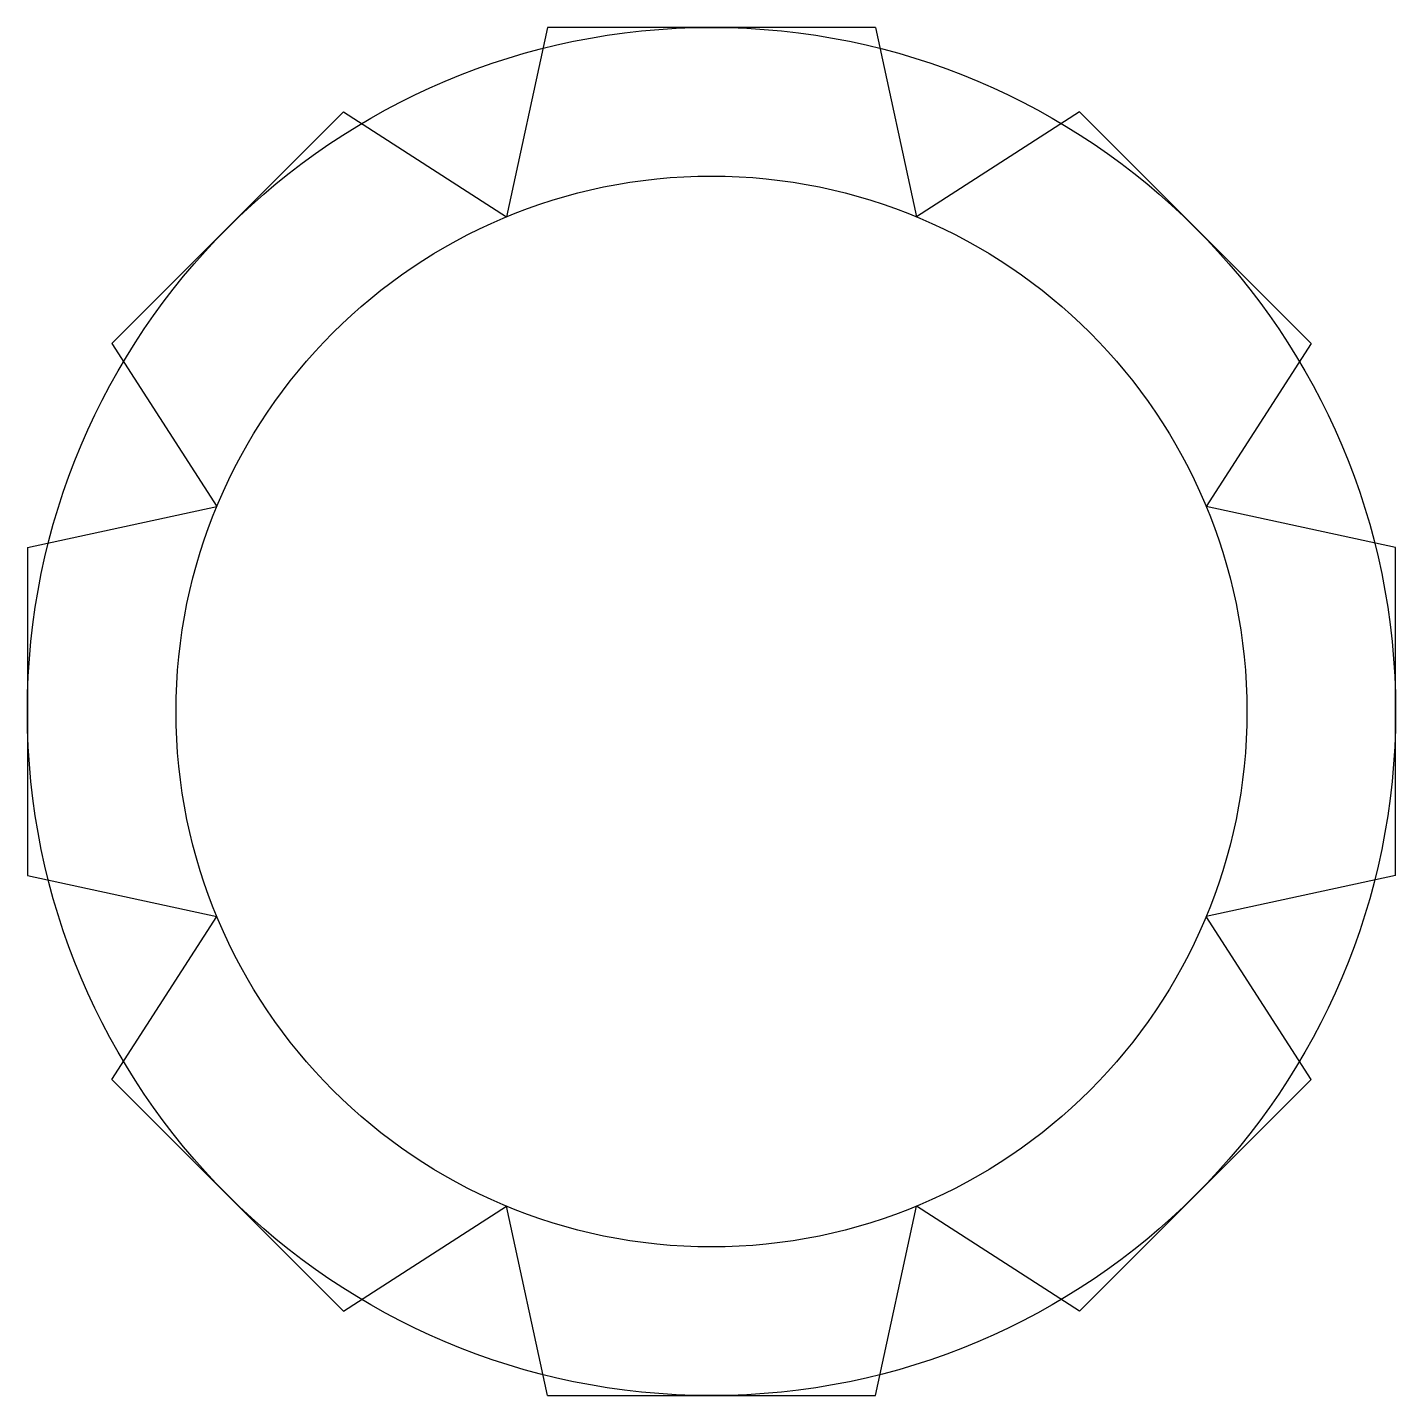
# Model space of a CAD drawing. Header units: metres. Extents: x -23 to 23, y -23 to 23.
import ezdxf

# ---------------------------------------------------------------- set-up
doc = ezdxf.new("R2010")
doc.units = ezdxf.units.M
doc.layers.add('CONSTRUCTION', color=8, linetype='Continuous')
doc.layers.add('CUT', color=1, linetype='Continuous')

msp = doc.modelspace()

# ---------------------------------------------------------------- linework, layer by layer
at = {"layer": 'CONSTRUCTION'}
for radius in [23, 18]:
    msp.add_circle((0, 0), radius, dxfattribs=at)
at = {"layer": 'CUT'}
for p, q in [((-5.511, 23), (-6.888, 16.63)), ((5.511, 23), (-5.511, 23)), ((5.511, 23), (6.888, 16.63)), ((-12.367, 20.16), (-20.16, 12.367)), ((-12.367, 20.16), (-6.888, 16.63)), ((12.367, 20.16), (6.888, 16.63)), ((20.16, 12.367), (12.367, 20.16)), ((-20.16, 12.367), (-16.63, 6.888)), ((20.16, 12.367), (16.63, 6.888)), ((-23, 5.511), (-16.63, 6.888)), ((23, 5.511), (16.63, 6.888)), ((-23, 5.511), (-23, -5.511)), ((23, -5.511), (23, 5.511)), ((-23, -5.511), (-16.63, -6.888)), ((23, -5.511), (16.63, -6.888)), ((-20.16, -12.367), (-16.63, -6.888)), ((20.16, -12.367), (16.63, -6.888)), ((-20.16, -12.367), (-12.367, -20.16)), ((12.367, -20.16), (20.16, -12.367)), ((-12.367, -20.16), (-6.888, -16.63)), ((-5.511, -23), (-6.888, -16.63)), ((5.511, -23), (6.888, -16.63)), ((12.367, -20.16), (6.888, -16.63)), ((-5.511, -23), (5.511, -23))]:
    msp.add_line(p, q, dxfattribs=at)

doc.saveas('drawing.dxf')
